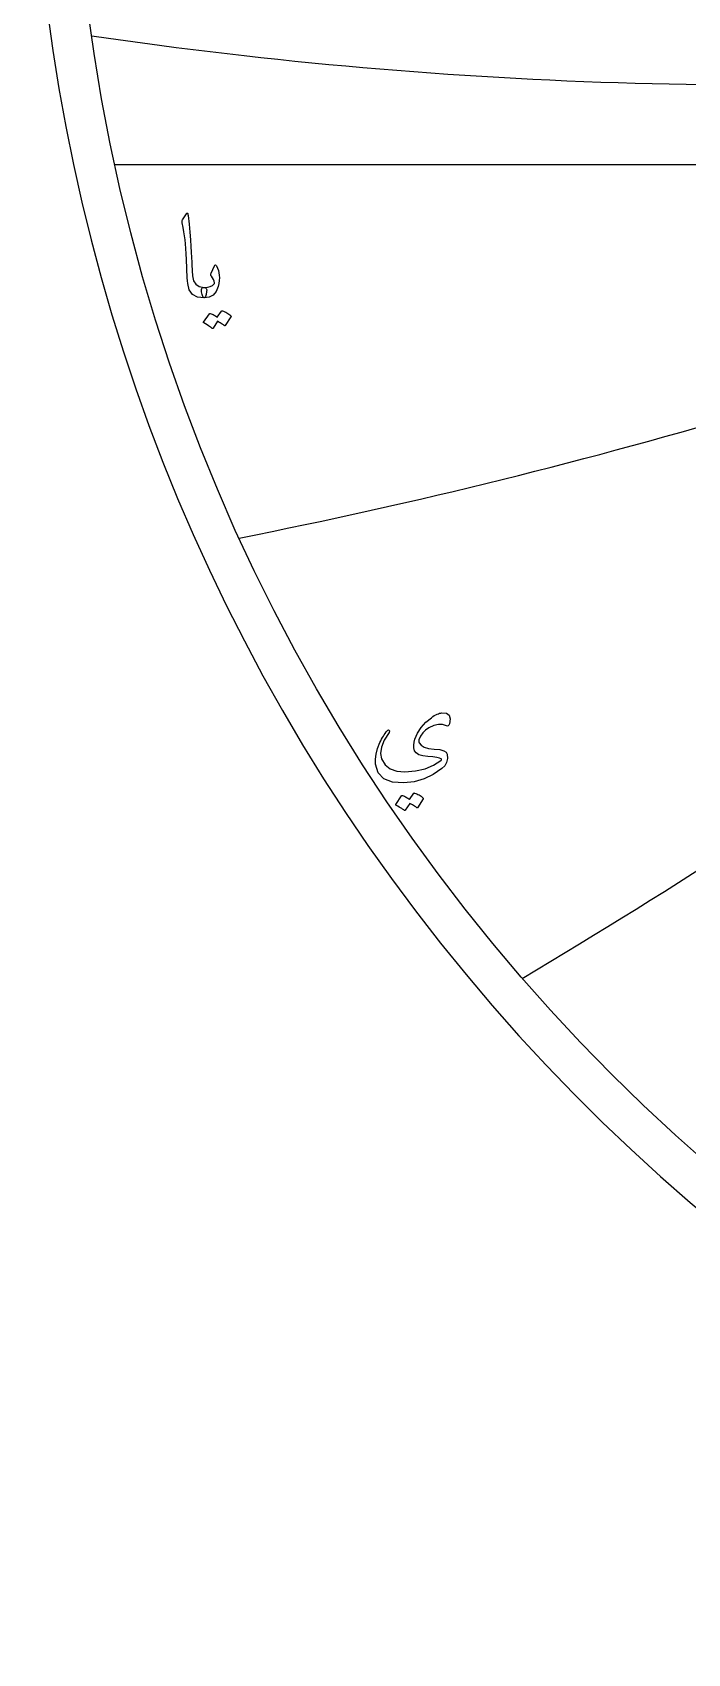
# Model space of a CAD drawing. Header units: millimetres. Extents: x -68 to 68, y -68 to 70.
# Drawn here: x -68.5 to -44.6, y -68.5 to -9.4 of the extents above; entities that cross this region are included whole.
import ezdxf

# ---------------------------------------------------------------- set-up
doc = ezdxf.new("R2010")
doc.units = ezdxf.units.MM
for name, color, linetype in [('CUT_OUTER', 1, 'Continuous'), ('ENGRAVE', 7, 'Continuous'), ('ENGRAVE_FINE', 8, 'Continuous'), ('TEXT', 5, 'Continuous')]:
    doc.layers.add(name, color=color, linetype=linetype)

msp = doc.modelspace()

# ---------------------------------------------------------------- linework, layer by layer
at = {"layer": 'CUT_OUTER'}
msp.add_arc((-0.0002, -0.0002), 68.4749, 142.031029, 87.802838, dxfattribs=at)
at = {"layer": 'ENGRAVE'}
msp.add_circle((0, 0), 67, dxfattribs=at)
for centre, radius, start, end in [((-41.879, 156.2947), 167.6466, 261.619044, 275.209733), ((-101.0447, 175.0146), 206.7937, 281.18357, 292.056121), ((-190.4067, 190.4067), 272.8239, 300.820642, 308.975055)]:
    msp.add_arc(centre, radius, start, end, dxfattribs=at)
at = {"layer": 'ENGRAVE_FINE'}
msp.add_lwpolyline([(-65.467, -14.2502), (0, -14.2502)], dxfattribs=at)
at = {"layer": 'TEXT'}
for points in [[(-62.866, -16.0439), (-62.8578, -16.0312), (-62.85, -16.0226), (-62.8429, -16.0184), (-62.8362, -16.0184), (-62.8261, -16.024), (-62.817, -16.0407), (-62.8091, -16.0687), (-62.8021, -16.1078), (-62.767, -16.4258), (-62.7383, -16.7199), (-62.7159, -16.99), (-62.6999, -17.2362), (-62.6897, -17.4467), (-62.6802, -17.6354), (-62.6716, -17.8022), (-62.6637, -17.9473), (-62.657, -18.0705), (-62.6515, -18.1719), (-62.6474, -18.2515), (-62.6446, -18.3092), (-62.6068, -18.4822), (-62.5232, -18.6094), (-62.3939, -18.6909), (-62.2188, -18.7265), (-62.1701, -18.7393), (-62.1389, -18.7691), (-62.1254, -18.8159), (-62.1294, -18.8798), (-62.1493, -18.9804), (-62.1709, -19.0523), (-62.194, -19.0954), (-62.2188, -19.1097), (-62.4652, -19.0773), (-62.6467, -18.9799), (-62.7633, -18.8175), (-62.8149, -18.5903), (-62.823, -18.4815), (-62.8303, -18.3726), (-62.8369, -18.2633), (-62.8426, -18.1538), (-62.8478, -18.044), (-62.8527, -17.934), (-62.8574, -17.8237), (-62.8617, -17.7131), (-62.8697, -17.5022), (-62.8809, -17.3123), (-62.8953, -17.1434), (-62.9128, -16.9956), (-62.9336, -16.8536), (-62.9576, -16.7023), (-62.9847, -16.5417), (-63.015, -16.3718), (-63.019, -16.3412), (-63.0182, -16.3133), (-63.0126, -16.288), (-63.0023, -16.2654)], [(-61.9633, -18.2113), (-61.8441, -17.9473), (-61.8265, -17.9183), (-61.8079, -17.9079), (-61.7882, -17.9162), (-61.7674, -17.943), (-61.7291, -18.0235), (-61.6993, -18.1075), (-61.678, -18.1949), (-61.6652, -18.2858), (-61.6612, -18.3807), (-61.6663, -18.4801), (-61.6804, -18.584), (-61.7036, -18.6925), (-61.7741, -18.875), (-61.8835, -19.0054), (-62.0317, -19.0837), (-62.2188, -19.1097), (-62.2403, -19.0962), (-62.2624, -19.0555), (-62.285, -18.9876), (-62.3082, -18.8926), (-62.3149, -18.8417), (-62.3135, -18.8), (-62.3042, -18.7672), (-62.2869, -18.7435), (-62.2731, -18.7345), (-62.2571, -18.7286), (-62.239, -18.726), (-62.2188, -18.7265), (-62.1009, -18.7228), (-61.9984, -18.6988), (-61.9114, -18.6547), (-61.8398, -18.5903), (-61.8366, -18.5852), (-61.8356, -18.5785), (-61.8366, -18.5703), (-61.8398, -18.5605), (-61.8566, -18.5003), (-61.8813, -18.4391), (-61.9141, -18.3768), (-61.9548, -18.3135), (-61.9681, -18.2895), (-61.9739, -18.2645), (-61.9723, -18.2384), (-61.9633, -18.2113)], [(-61.5843, -19.5909), (-61.579, -19.5856), (-61.5716, -19.5824), (-61.562, -19.5813), (-61.5503, -19.5824), (-61.5083, -19.5981), (-61.4678, -19.6154), (-61.4285, -19.6343), (-61.3906, -19.6548), (-61.3537, -19.6771), (-61.3177, -19.7016), (-61.2824, -19.7282), (-61.2479, -19.757), (-61.2413, -19.7657), (-61.2384, -19.7751), (-61.2392, -19.7849), (-61.2437, -19.7953), (-61.4481, -20.1189), (-61.4537, -20.1232), (-61.4619, -20.1232), (-61.4728, -20.1189), (-61.4864, -20.1104), (-61.4957, -20.1025), (-61.5109, -20.0918), (-61.5319, -20.0781), (-61.5588, -20.0614), (-61.5918, -20.0416), (-61.6312, -20.0183), (-61.6769, -19.9916), (-61.7291, -19.9614), (-61.8909, -20.2126), (-61.8984, -20.2203), (-61.9079, -20.2222), (-61.9196, -20.2182), (-61.9335, -20.2083), (-61.9455, -20.1998), (-61.9644, -20.187), (-61.9902, -20.17), (-62.0229, -20.1487), (-62.0631, -20.1232), (-62.1113, -20.0934), (-62.1674, -20.0593), (-62.2316, -20.021), (-62.2382, -20.0146), (-62.2411, -20.0082), (-62.2403, -20.0018), (-62.2358, -19.9954), (-62.0272, -19.6846), (-62.0218, -19.6793), (-62.0144, -19.6761), (-62.0048, -19.675), (-61.9931, -19.6761), (-61.9574, -19.6876), (-61.9228, -19.7011), (-61.8893, -19.7164), (-61.8568, -19.7335), (-61.8254, -19.7523), (-61.7951, -19.7724), (-61.7658, -19.7938), (-61.7376, -19.8166)], [(-53.3897, -34.6895), (-53.5275, -34.6435), (-53.6813, -34.6416), (-53.8511, -34.6839), (-54.0369, -34.7704), (-54.1548, -34.8529), (-54.253, -34.9514), (-54.3315, -35.0658), (-54.3903, -35.1962), (-54.3962, -35.2223), (-54.3967, -35.2495), (-54.3919, -35.2777), (-54.3818, -35.3069), (-54.3142, -35.398), (-54.2008, -35.4666), (-54.0417, -35.5129), (-53.8368, -35.5369), (-53.6345, -35.5584), (-53.4876, -35.5975), (-53.3961, -35.6542), (-53.3599, -35.7285), (-53.3559, -35.8839), (-53.3865, -36.0223), (-53.4517, -36.1436), (-53.5515, -36.248), (-53.8684, -36.4643), (-54.2061, -36.6237), (-54.5646, -36.7262), (-54.9439, -36.7717), (-55.358, -36.743), (-55.6677, -36.6184), (-55.8732, -36.3981), (-55.9743, -36.0819), (-55.9802, -35.9084), (-55.9551, -35.72), (-55.8993, -35.5166), (-55.8125, -35.2984), (-55.7823, -35.2377), (-55.7513, -35.1792), (-55.7195, -35.1228), (-55.6869, -35.0685), (-55.6532, -35.0161), (-55.6182, -34.9652), (-55.5819, -34.916), (-55.5442, -34.8684), (-55.524, -34.8487), (-55.5059, -34.8407), (-55.49, -34.8444), (-55.4761, -34.8598), (-55.4684, -34.879), (-55.4665, -34.8982), (-55.4705, -34.9173), (-55.4804, -34.9365), (-55.6555, -35.2186), (-55.7593, -35.473), (-55.7917, -35.6997), (-55.7529, -35.8988), (-55.6278, -36.1085), (-55.4442, -36.2565), (-55.202, -36.3427), (-54.9013, -36.3672), (-54.5159, -36.3366), (-54.1689, -36.2575), (-53.8602, -36.1301), (-53.5898, -35.9542), (-53.5736, -35.9393), (-53.5674, -35.9244), (-53.5714, -35.9095), (-53.5855, -35.8945), (-53.6428, -35.8669), (-53.742, -35.8435), (-53.8833, -35.8243), (-54.0667, -35.8094), (-54.2533, -35.7865), (-54.3956, -35.7434), (-54.4938, -35.68), (-54.5479, -35.5965), (-54.5729, -35.4983), (-54.5798, -35.3953), (-54.5686, -35.2875), (-54.5393, -35.1749), (-54.4443, -34.9538), (-54.3126, -34.7502), (-54.1441, -34.5642), (-53.939, -34.3957), (-53.8844, -34.3558), (-53.8314, -34.3212), (-53.7801, -34.2919), (-53.7303, -34.268), (-53.6824, -34.2491), (-53.6366, -34.235), (-53.593, -34.2257), (-53.5515, -34.2211), (-53.3891, -34.2363), (-53.2896, -34.3074), (-53.2529, -34.4343), (-53.279, -34.6171), (-53.2986, -34.6664), (-53.3237, -34.6948), (-53.354, -34.7026), (-53.3897, -34.6895)], [(-54.5819, -37.1464), (-54.5766, -37.1411), (-54.5691, -37.1379), (-54.5596, -37.1368), (-54.5479, -37.1379), (-54.5059, -37.1536), (-54.4654, -37.1709), (-54.4261, -37.1898), (-54.3882, -37.2103), (-54.3513, -37.2326), (-54.3153, -37.2571), (-54.28, -37.2837), (-54.2455, -37.3125), (-54.2389, -37.3213), (-54.236, -37.3306), (-54.2368, -37.3404), (-54.2413, -37.3508), (-54.4457, -37.6744), (-54.4513, -37.6787), (-54.4595, -37.6787), (-54.4704, -37.6744), (-54.484, -37.6659), (-54.4933, -37.6581), (-54.5085, -37.6473), (-54.5295, -37.6336), (-54.5564, -37.6169), (-54.5894, -37.5971), (-54.6288, -37.5738), (-54.6745, -37.5471), (-54.7267, -37.5169), (-54.8885, -37.7681), (-54.896, -37.7758), (-54.9055, -37.7777), (-54.9172, -37.7737), (-54.9311, -37.7638), (-54.9431, -37.7553), (-54.962, -37.7425), (-54.9878, -37.7255), (-55.0205, -37.7042), (-55.0607, -37.6787), (-55.1089, -37.6489), (-55.165, -37.6148), (-55.2291, -37.5765), (-55.2358, -37.5701), (-55.2387, -37.5637), (-55.2379, -37.5573), (-55.2334, -37.5509), (-55.0248, -37.2401), (-55.0194, -37.2348), (-55.012, -37.2316), (-55.0024, -37.2305), (-54.9907, -37.2316), (-54.955, -37.2432), (-54.9204, -37.2566), (-54.8869, -37.2719), (-54.8544, -37.2891), (-54.823, -37.3078), (-54.7927, -37.3279), (-54.7634, -37.3493), (-54.7352, -37.3721)]]:
    msp.add_lwpolyline(points, close=True, dxfattribs=at)

doc.saveas('drawing.dxf')
